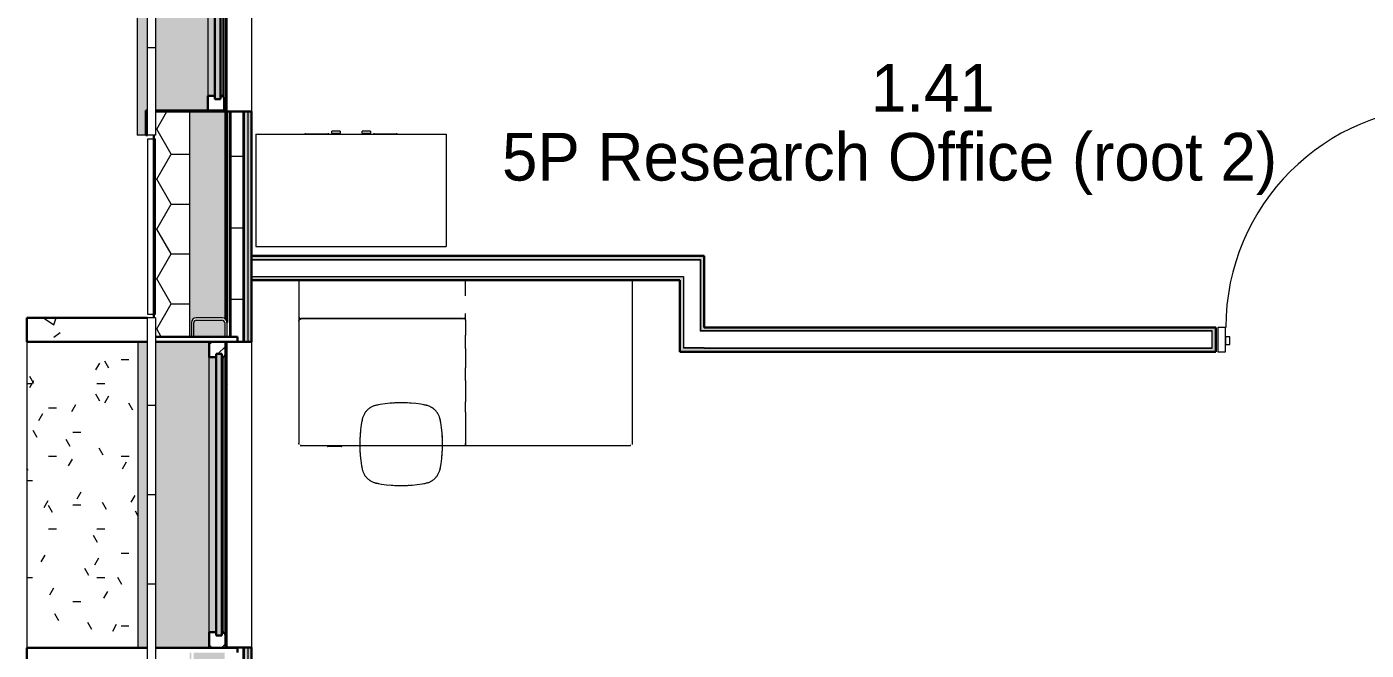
# Model space of a CAD drawing. Header units: millimetres. Extents: x 155920 to 295199, y -4084 to 97293.
# Drawn here: x 155920 to 161544, y 27155 to 29770 of the extents above; entities that cross this region are included whole.
import ezdxf

# ---------------------------------------------------------------- set-up
doc = ezdxf.new("R2010")
doc.units = ezdxf.units.MM
doc.header["$MEASUREMENT"] = 0
for name, color, linetype, lineweight in [('A-AREA-IDEN', 7, 'CONTINUOUS', 9), ('A-DOOR', 4, 'CONTINUOUS', 9), ('A-DOOR-FRAM', 4, 'CONTINUOUS', 18), ('A-GLAZ', 7, 'CONTINUOUS', 9), ('A-GLAZ-CURT', 7, 'CONTINUOUS', 9), ('A-WALL', 7, 'CONTINUOUS', 9), ('A-WALL-PATT', 7, 'CONTINUOUS', 25), ('I-FURN', 8, 'CONTINUOUS', 9), ('I-WALL', 7, 'CONTINUOUS', 9), ('S-COLS', 52, 'CONTINUOUS', 9)]:
    doc.layers.add(name, color=color, linetype=linetype, lineweight=lineweight)
doc.styles.add('Century Gothic', font='GOTHIC.TTF', dxfattribs={"height": 200})

msp = doc.modelspace()

# ---------------------------------------------------------------- hatches: boundary and pattern name
at = {"layer": 'A-GLAZ'}
h = msp.add_hatch(color=256, dxfattribs=at)
h.paths.add_polyline_path([(156382.9, 29315.3), (156419.8, 29315.3), (156419.8, 29419.6), (156426.8, 29419.6), (156426.8, 30615.3), (156382.9, 30615.3), (156382.9, 29415.3)], flags=0)
h.paths.add_polyline_path([(156603.8, 29419.6), (156679.8, 29419.6), (156679.8, 30611), (156684.5, 30611), (156684.5, 30615.3), (156460.8, 30615.3), (156460.8, 29419.6)], flags=0)
h.paths.add_polyline_path([(156460.8, 30715.3), (156684.5, 30715.3), (156684.5, 30719.6), (156679.8, 30719.6), (156679.8, 32020), (156684.5, 32020), (156684.5, 32024.3), (156460.8, 32024.3), (156460.8, 30802.1)], flags=0)
h.paths.add_polyline_path([(156426.8, 30715.3), (156426.8, 32024.3), (156382.9, 32024.3), (156382.9, 30715.3)], flags=0)
h.paths.add_polyline_path([(156684.5, 32124.3), (156684.5, 32128.6), (156679.8, 32128.6), (156679.8, 33320), (156684.5, 33320), (156684.5, 33324.3), (156460.8, 33324.3), (156460.8, 32124.3), (156679.8, 32124.3)], flags=0)
h.paths.add_polyline_path([(156382.9, 32124.3), (156426.8, 32124.3), (156426.8, 33324.3), (156419.8, 33324.3), (156419.8, 33424.3), (156382.9, 33424.3), (156382.9, 32307.3)], flags=0)
h = msp.add_hatch(color=256, dxfattribs=at)
h.paths.add_polyline_path([(156743.7, 29474.5), (156743.2, 29477.4), (156743.2, 29475.7)], flags=0)
h.paths.add_polyline_path([(156742, 30551.7), (156743.7, 30554.6), (156742.6, 30553.3), (156742, 30551.8)], flags=0)
h.paths.add_polyline_path([(156743.7, 30774.5), (156743.2, 30777.4), (156743.2, 30775.7)], flags=0)
h.paths.add_polyline_path([(156742, 31960.7), (156743.7, 31963.6), (156742.6, 31962.3), (156742, 31960.8)], flags=0)
h.paths.add_polyline_path([(156743.7, 32183.5), (156743.2, 32186.4), (156743.2, 32184.7)], flags=0)
h.paths.add_polyline_path([(156742, 33260.7), (156743.7, 33263.6), (156742.6, 33262.3), (156742, 33260.8)], flags=0)
for points in [[(156709.8, 29480.5), (156709.8, 30550.1), (156679.8, 30550.1), (156679.8, 29480.5)], [(156733.7, 29466.5), (156733.7, 30564.1), (156709.8, 30564.1), (156709.8, 29466.5)], [(156738.8, 29480.3), (156737.7, 30550.1), (156734.8, 30548.9), (156734.8, 29481.8), (156737.7, 29480.5)], [(156743.7, 29476.1), (156743.2, 30553.3), (156740.1, 30550.6), (156738.8, 30549.9), (156738.8, 29480.3), (156742.5, 29478.5), (156743.2, 29477.4)], [(156748.7, 29474.5), (156748.7, 30556.1), (156743.7, 30556.1), (156743.7, 29474.5)], [(156714.9, 27230.5), (156714.9, 28384.1), (156685, 28384.1), (156685, 27230.5)], [(156714.9, 27216.5), (156738.9, 27216.5), (156738.9, 28398.1), (156714.9, 28398.1), (156714.9, 27276.8)], [(156743.9, 27230.3), (156742.9, 28384.1), (156740, 28382.9), (156740, 27231.8), (156742.9, 27230.5)], [(156748.8, 27226.1), (156748.4, 28387.3), (156745.3, 28384.6), (156743.9, 28383.9), (156743.9, 27230.3), (156747.6, 27228.5), (156748.4, 27227.4)], [(156748.8, 27224.5), (156753.8, 27224.5), (156753.8, 28390.1), (156748.8, 28390.1), (156748.8, 27226.1)]]:
    msp.add_hatch(color=256, dxfattribs=at).paths.add_polyline_path(points, flags=0)
h = msp.add_hatch(color=256, dxfattribs=at)
h.paths.add_polyline_path([(156388, 27165.3), (156426.8, 27165.3), (156426.8, 28449.3), (156388, 28449.3), (156388, 27276.8)], flags=0)
h.paths.add_polyline_path([(156460.8, 27165.3), (156689.6, 27165.3), (156689.6, 27169.6), (156685, 27169.6), (156685, 28445), (156689.6, 28445), (156689.6, 28449.3), (156460.8, 28449.3), (156460.8, 27276.8)], flags=0)
h = msp.add_hatch(color=256, dxfattribs=at)
h.paths.add_polyline_path([(156689.6, 27165.3), (156691.7, 27165.3), (156691.7, 27169.6), (156689.6, 27169.6)], flags=0)
h.paths.add_polyline_path([(156689.6, 28445), (156691.7, 28445), (156691.7, 28449.3), (156689.6, 28449.3)], flags=0)
h = msp.add_hatch(color=256, dxfattribs=at)
h.paths.add_polyline_path([(156748.8, 27224.5), (156748.4, 27227.4), (156748.4, 27225.7)], flags=0)
h.paths.add_polyline_path([(156747.1, 28385.7), (156748.8, 28388.6), (156747.7, 28387.3), (156747.3, 28386.1)], flags=0)
at = {"layer": 'A-WALL-PATT', "lineweight": 9}
h = msp.add_hatch(color=256, dxfattribs=at)
h.paths.add_polyline_path([(156753.8, 23021.3), (156753.8, 23690.3), (156603.8, 23690.3), (156603.8, 23021.3), (156742, 23021.3)], flags=0)
h.paths.add_polyline_path([(156742, 26299.3), (156753.8, 26299.3), (156753.8, 27070.7), (156740.8, 27065.3), (156630.8, 27065.3), (156616.7, 27071.2), (156610.8, 27085.3), (156610.8, 27145.3), (156603.8, 27145.3), (156603.8, 26299.3)], flags=0)
h.paths.add_polyline_path([(156630.8, 27075.3), (156742, 27075.8), (156747.9, 27078.3), (156750.8, 27085.3), (156750.4, 27145.3), (156620.8, 27145.3), (156620.8, 27085.3), (156623.8, 27078.3)], flags=0)
h.paths.add_polyline_path([(156742, 28469.3), (156750.8, 28469.3), (156750.8, 28529.3), (156747.9, 28536.4), (156739.9, 28539.3), (156630.8, 28539.3), (156623.8, 28536.4), (156620.8, 28529.3), (156620.8, 28469.3), (156740.8, 28469.3)], flags=0)
h.paths.add_polyline_path([(156610.8, 28469.3), (156610.8, 28469.3), (156610.8, 28529.3), (156616.7, 28543.4), (156630.8, 28549.3), (156742, 28548.8), (156753.8, 28543.9), (156753.8, 29415.3), (156603.8, 29415.3), (156603.8, 28469.3)], flags=0)
h.paths.add_polyline_path([(156742, 33324.3), (156753.8, 33324.3), (156753.8, 34347.3), (156603.8, 34347.3), (156603.8, 33324.3)], flags=0)
at = {"layer": 'A-WALL-PATT', "lineweight": 5}
h = msp.add_hatch(color=256, dxfattribs=at)
h.paths.add_polyline_path([(156847.8, 23021.3), (156847.8, 23794.6), (156832.8, 23794.6), (156832.8, 23021.3)], flags=0)
h.paths.add_polyline_path([(156832.8, 26199.3), (156847.8, 26199.3), (156847.8, 27166.3), (156832.8, 27166.3), (156832.8, 26395.5)], flags=0)
h.paths.add_polyline_path([(156847.8, 28448.3), (156847.8, 29415.3), (156832.8, 29415.3), (156832.8, 28448.3)], flags=0)
h.paths.add_polyline_path([(156847.8, 33324.3), (156847.8, 34275.3), (156832.8, 34275.3), (156832.8, 33324.3)], flags=0)
at = {"layer": 'A-WALL-PATT', "lineweight": 9}
h = msp.add_hatch(color=256, dxfattribs=at)
h.paths.add_polyline_path([(156847.8, 23021.3), (156860.8, 23021.3), (156860.8, 23022.8), (156862.8, 23022.8), (156862.8, 23794.6), (156847.8, 23794.6), (156847.8, 23022.8)], flags=0)
h.paths.add_polyline_path([(156862.8, 26199.3), (156862.8, 27166.3), (156847.8, 27166.3), (156847.8, 26199.3)], flags=0)
h.paths.add_polyline_path([(156862.8, 28448.3), (156862.8, 29415.3), (156847.8, 29415.3), (156847.8, 28448.3)], flags=0)
h.paths.add_polyline_path([(156847.8, 33324.3), (156862.8, 33324.3), (156862.8, 34260.3), (156847.8, 34260.3), (156847.8, 33886.7)], flags=0)
for points in [[(158749.1, 28794.3), (158764.1, 28794.3), (158764.1, 28809.3), (156862.8, 28809.3), (156862.8, 28794.3), (158536.1, 28794.3)], [(158764.1, 28494.3), (158764.1, 28794.3), (158749.1, 28793.3), (158749.1, 28494.3)]]:
    msp.add_hatch(color=256, dxfattribs=at).paths.add_polyline_path(points, flags=0)
at = {"layer": 'A-WALL-PATT', "lineweight": 5}
for points in [[(158662.1, 28707.3), (158677.1, 28707.3), (158677.1, 28722.3), (156862.8, 28722.3), (156862.8, 28707.3), (158536.1, 28707.3)], [(158677.1, 28407.3), (158677.1, 28707.3), (158662.1, 28707.3), (158662.1, 28407.3)]]:
    msp.add_hatch(color=256, dxfattribs=at).paths.add_polyline_path(points, flags=0)
h = msp.add_hatch(color=256, dxfattribs=at)
h.paths.add_polyline_path([(160912.9, 28458.3), (160912.9, 28509.3), (158764.1, 28509.3), (158764.1, 28494.3), (160897.9, 28494.3), (160897.9, 28458.3)], flags=0)
h.paths.add_polyline_path([(161937.9, 28458.3), (161937.9, 28494.3), (162057.4, 28494.3), (162057.4, 28509.3), (161922.9, 28509.3), (161922.9, 28458.3)], flags=0)
at = {"layer": 'A-WALL-PATT', "lineweight": 9}
h = msp.add_hatch(color=256, dxfattribs=at)
h.paths.add_polyline_path([(162149.4, 28407.3), (162164.4, 28407.3), (162164.4, 28422.3), (161937.9, 28422.3), (161937.9, 28458.3), (161922.9, 28458.3), (161922.9, 28407.3), (162148.4, 28407.3)], flags=0)
h.paths.add_polyline_path([(159134.1, 28407.3), (160912.9, 28407.3), (160912.9, 28458.3), (160897.9, 28458.3), (160897.9, 28422.3), (158677.1, 28422.3), (158677.1, 28407.3), (158764.1, 28407.3)], flags=0)

# ---------------------------------------------------------------- linework, layer by layer
at = {"layer": 'A-DOOR'}
msp.add_arc((161880.9, 28509.3), 926, 90, 180, dxfattribs=at)
at = {"layer": 'A-DOOR-FRAM', "lineweight": 20}
for p, q in [((160952.9, 28509.3), (160920.9, 28509.3)), ((160920.9, 28509.3), (160920.9, 28407.3)), ((160952.9, 28407.3), (160952.9, 28509.3)), ((160971.9, 28469.3), (160952.9, 28469.3)), ((160952.9, 28469.3), (160952.9, 28437.3)), ((160971.9, 28437.3), (160971.9, 28469.3)), ((160920.9, 28407.3), (160952.9, 28407.3)), ((160952.9, 28437.3), (160971.9, 28437.3))]:
    msp.add_line(p, q, dxfattribs=at)
at = {"layer": 'A-GLAZ'}
for p, q in [((156382.9, 30615.3), (156382.9, 29315.3)), ((156679.8, 30550.1), (156679.8, 29480.5)), ((156734.8, 30548.9), (156734.8, 29481.8)), ((156743.7, 30554.6), (156743.7, 29476.1)), ((156748.7, 29474.5), (156748.7, 30556.1)), ((156743.7, 29476.1), (156743.7, 29474.5)), ((156419.8, 29315.3), (156382.9, 29315.3)), ((156753.8, 28549.3), (156760.8, 28549.3)), ((155919.8, 28449.3), (155919.8, 27165.3)), ((156388, 27165.3), (156388, 28449.3)), ((156689.6, 28445), (156689.6, 28449.3)), ((156691.7, 28445), (156691.7, 28449.3)), ((156685, 27230.5), (156685, 28384.1)), ((156740, 27231.8), (156740, 28382.9)), ((156748.8, 28388.6), (156748.8, 28390.1)), ((156748.8, 27226.1), (156748.8, 28388.6)), ((156753.8, 28390.1), (156753.8, 27224.5)), ((156748.8, 27224.5), (156748.8, 27226.1)), ((156689.6, 27165.3), (156689.6, 27169.6)), ((156691.7, 27165.3), (156691.7, 27169.6))]:
    msp.add_line(p, q, dxfattribs=at)
at = {"layer": 'A-GLAZ', "lineweight": 30}
for p, q in [((156709.8, 30564.1), (156709.8, 29466.5)), ((156733.7, 29466.5), (156733.7, 30564.1)), ((156709.8, 29480.5), (156679.8, 29480.5)), ((156679.8, 29480.5), (156679.8, 29419.6)), ((156709.8, 29466.5), (156709.8, 29480.5)), ((156734.8, 29481.8), (156733.7, 29481.8)), ((156733.7, 29481.8), (156733.7, 29466.5)), ((156743.7, 29474.5), (156743.7, 29476.1)), ((156748.7, 29474.5), (156743.7, 29474.5)), ((156748.7, 29415.3), (156748.7, 29474.5)), ((156419.8, 29419.6), (156419.8, 29315.3)), ((156426.8, 29419.6), (156419.8, 29419.6)), ((156753.8, 29419.6), (156460.8, 29419.6)), ((156679.8, 29419.6), (156688.8, 29419.6)), ((156688.8, 29419.6), (156688.8, 29415.3)), ((156709.8, 29466.5), (156733.7, 29466.5)), ((156733.7, 29466.5), (156709.8, 29466.5)), ((156753.8, 29415.3), (156753.8, 29419.6)), ((156419.8, 29315.3), (156426.8, 29315.3)), ((156426.8, 28549.3), (155919.8, 28549.3)), ((155919.8, 28549.3), (155919.8, 28449.3)), ((156804.8, 28469.3), (156460.8, 28469.3)), ((156805, 28449.3), (156804.8, 28469.3)), ((155919.8, 28449.3), (156426.8, 28449.3)), ((156460.8, 28449.3), (156805, 28449.3)), ((156694, 28445), (156685, 28445)), ((156685, 28445), (156685, 28384.1)), ((156753.8, 28449.3), (156694, 28449.3)), ((156694, 28449.3), (156694, 28445)), ((156753.8, 28390.1), (156753.8, 28449.3)), ((156685, 28384.1), (156714.9, 28384.1)), ((156714.9, 28398.1), (156714.9, 27216.5)), ((156738.9, 28398.1), (156714.9, 28398.1)), ((156714.9, 28384.1), (156714.9, 28398.1)), ((156714.9, 28398.1), (156738.9, 28398.1)), ((156738.9, 27216.5), (156738.9, 28398.1)), ((156738.9, 28398.1), (156738.9, 28382.9)), ((156738.9, 28382.9), (156740, 28382.9)), ((156748.8, 28388.6), (156748.8, 28390.1)), ((156748.8, 28390.1), (156753.8, 28390.1)), ((156714.9, 27230.5), (156685, 27230.5)), ((156685, 27230.5), (156685, 27169.6)), ((156714.9, 27216.5), (156714.9, 27230.5)), ((156740, 27231.8), (156738.9, 27231.8)), ((156738.9, 27231.8), (156738.9, 27216.5)), ((156748.8, 27224.5), (156748.8, 27226.1)), ((156753.8, 27224.5), (156748.8, 27224.5)), ((156753.8, 27165.3), (156753.8, 27224.5)), ((156685, 27169.6), (156694, 27169.6)), ((156694, 27169.6), (156694, 27165.3)), ((156714.9, 27216.5), (156738.9, 27216.5)), ((156738.9, 27216.5), (156714.9, 27216.5)), ((156426.8, 27165.3), (155919.8, 27165.3)), ((155919.8, 27165.3), (155919.8, 27065.3)), ((156805, 27165.3), (156460.8, 27165.3)), ((156694, 27165.3), (156753.8, 27165.3)), ((156804.8, 27145.3), (156805, 27165.3))]:
    msp.add_line(p, q, dxfattribs=at)
at = {"layer": 'A-GLAZ', "linetype": 'Continuous'}
for p, q in [((155990.3, 28549.3), (156033.6, 28520.2)), ((156033.9, 28520.1), (156043.7, 28549.3)), ((156033, 28467.7), (156059.6, 28488.1)), ((156722.6, 28398.1), (156753.8, 28429.3)), ((156225.2, 28359.9), (156208.4, 28330.9)), ((156263.9, 28338.5), (156247.2, 28367.6)), ((156315.5, 28375.3), (156349, 28375.3)), ((156708.6, 28384.1), (156714.9, 28390.4)), ((155949.6, 28274.2), (155932.9, 28303.2)), ((155919.8, 28273.7), (155943.3, 28273.7)), ((155948, 28285.5), (155931.3, 28256.5)), ((156214.1, 28273.7), (156247.6, 28273.7)), ((156760.8, 28273.2), (156753.8, 28261)), ((156123.7, 28183.9), (156107, 28154.9)), ((156226.8, 28199.8), (156210.1, 28228.8)), ((156262.3, 28221.1), (156245.6, 28192.1)), ((156365.3, 28162.6), (156348.6, 28191.7)), ((155985.2, 28146.7), (155968.4, 28117.7)), ((156011.2, 28172.1), (156044.7, 28172.1)), ((155963.3, 28047.4), (155946.5, 28076.4)), ((156112.7, 28070.5), (156146.1, 28070.5)), ((156753.8, 28070.5), (156754.8, 28070.5)), ((156101.8, 28010.2), (156085.1, 28039.2)), ((156011.2, 27968.9), (156044.7, 27968.9)), ((156110.1, 27957.1), (156093.4, 27928.1)), ((156240.4, 27973), (156223.6, 28002.1)), ((156315.6, 27968.9), (156349.1, 27968.9)), ((155926.1, 27908.6), (155919.8, 27919.5)), ((156336.6, 27943.5), (156319.8, 27914.5)), ((155919.8, 27867.3), (155943.3, 27867.3)), ((156147.3, 27818.4), (156130.5, 27789.3)), ((156373.7, 27804.8), (156357, 27775.7)), ((156008.7, 27781.2), (155992, 27752.1)), ((156027.5, 27732.6), (156010.8, 27761.7)), ((156112.7, 27765.7), (156146.1, 27765.7)), ((156254, 27746.2), (156237.2, 27775.2)), ((156388, 27716.9), (156375.8, 27738.1)), ((156011.2, 27664.1), (156044.7, 27664.1)), ((156216.9, 27607.4), (156200.1, 27636.5)), ((156214.1, 27664.1), (156247.6, 27664.1)), ((156753.8, 27664.1), (156754.8, 27664.1)), ((156315.5, 27562.5), (156349, 27562.5)), ((155995.1, 27554.4), (155978.4, 27525.4)), ((156221.5, 27540.8), (156204.8, 27511.7)), ((155919.8, 27460.9), (155943.3, 27460.9)), ((156179.7, 27468.6), (156163, 27497.7)), ((156214.1, 27460.9), (156247.6, 27460.9)), ((156318.3, 27431.5), (156301.5, 27460.5)), ((156760.8, 27460.4), (156753.8, 27448.2)), ((156032.3, 27415.6), (156015.5, 27386.6)), ((156258.7, 27402), (156241.9, 27373)), ((156112.7, 27359.3), (156146.2, 27359.3)), ((156753.8, 27359.3), (156754.8, 27359.3)), ((156054.7, 27279), (156038, 27308.1)), ((156193.3, 27241.9), (156176.5, 27270.9)), ((156295.8, 27263.2), (156279.1, 27234.2)), ((156315.5, 27257.7), (156349, 27257.7)), ((156737.2, 27165.3), (156753.8, 27181.9))]:
    msp.add_line(p, q, dxfattribs=at)
at = {"layer": 'A-GLAZ', "lineweight": 30}
for centre, radius, start, end in [((156739.2, 29487.7), 7.4, 233.4261, 266.5739), ((156738.5, 29475), 5.36, 11.9524, 86.5739), ((156744.4, 28377), 7.4, 93.4261, 126.5739), ((156743.6, 28389.7), 5.36, 273.4261, 348.0476), ((156744.4, 27237.7), 7.4, 233.4261, 266.5739), ((156743.6, 27225), 5.36, 11.9524, 86.5739)]:
    msp.add_arc(centre, radius, start, end, dxfattribs=at)
at = {"layer": 'A-GLAZ'}
for points in [[(156736, 29481), (156735.6, 29481.2), (156735.2, 29481.5), (156734.8, 29481.8)], [(156740, 28382.9), (156740.3, 28383.2), (156740.7, 28383.4), (156741.2, 28383.6)], [(156741.2, 27231), (156740.7, 27231.2), (156740.3, 27231.5), (156740, 27231.8)]]:
    msp.add_open_spline(points, degree=3, dxfattribs=at)
for points, knots in [([(156741.4, 29479.4), (156741.2, 29479.6), (156740.8, 29479.8), (156739.9, 29480.2), (156739.2, 29480.3), (156738.8, 29480.3)], [0.6, 0.6, 0.6, 0.6, 0.7, 0.8, 1, 1, 1, 1]), ([(156743.7, 29476.1), (156743.6, 29476.5), (156743.4, 29477.2), (156742.9, 29478), (156742.6, 29478.4), (156742.5, 29478.5)], [0, 0, 0, 0, 0.2, 0.3, 0.4, 0.4, 0.4, 0.4]), ([(156743.9, 28384.3), (156744.4, 28384.4), (156745.1, 28384.5), (156745.8, 28384.8), (156746.2, 28385), (156746.4, 28385.1), (156746.5, 28385.2)], [0, 0, 0, 0, 0.2, 0.3, 0.35, 0.4, 0.4, 0.4, 0.4]), ([(156747.6, 28386.1), (156747.6, 28386.2), (156747.8, 28386.3), (156748, 28386.7), (156748.3, 28387.1), (156748.6, 28387.7), (156748.8, 28388.2), (156748.8, 28388.6)], [0.6, 0.6, 0.6, 0.6, 0.625, 0.7, 0.775, 0.85, 1, 1, 1, 1]), ([(156746.5, 27229.4), (156746.3, 27229.6), (156745.9, 27229.8), (156745.1, 27230.2), (156744.4, 27230.3), (156743.9, 27230.3)], [-0.4, -0.4, -0.4, -0.4, -0.3, -0.2, 0, 0, 0, 0]), ([(156748.8, 27226.1), (156748.7, 27226.5), (156748.5, 27227.2), (156748, 27228), (156747.8, 27228.4), (156747.6, 27228.5)], [-1, -1, -1, -1, -0.8, -0.7, -0.6, -0.6, -0.6, -0.6])]:
    msp.add_open_spline(points, degree=3, knots=knots, dxfattribs=at)
at = {"layer": 'A-GLAZ-CURT'}
for p, q in [((156426.8, 29682.3), (156426.8, 30057.3)), ((156460.8, 30057.3), (156460.8, 29682.3)), ((156426.8, 29315.3), (156426.8, 29682.3)), ((156460.8, 29682.3), (156426.8, 29682.3)), ((156460.8, 29682.3), (156426.8, 29682.3)), ((156460.8, 29682.3), (156460.8, 29315.3)), ((156460.8, 29315.3), (156426.8, 29315.3)), ((156460.8, 29315.3), (156426.8, 29315.3)), ((156426.8, 28182.3), (156426.8, 28549.3)), ((156460.8, 28549.3), (156426.8, 28549.3)), ((156460.8, 28549.3), (156426.8, 28549.3)), ((156460.8, 28549.3), (156460.8, 28182.3)), ((156426.8, 27807.3), (156426.8, 28182.3)), ((156460.8, 28182.3), (156426.8, 28182.3)), ((156460.8, 28182.3), (156426.8, 28182.3)), ((156460.8, 28182.3), (156460.8, 27807.3)), ((156426.8, 27432.3), (156426.8, 27807.3)), ((156460.8, 27807.3), (156426.8, 27807.3)), ((156460.8, 27807.3), (156426.8, 27807.3)), ((156460.8, 27807.3), (156460.8, 27432.3)), ((156426.8, 27065.3), (156426.8, 27432.3)), ((156460.8, 27432.3), (156426.8, 27432.3)), ((156460.8, 27432.3), (156426.8, 27432.3)), ((156460.8, 27432.3), (156460.8, 27065.3))]:
    msp.add_line(p, q, dxfattribs=at)
at = {"layer": 'A-GLAZ-CURT', "lineweight": 20}
for p, q in [((156426.8, 29299.3), (156426.8, 28565.3)), ((156460.8, 29299.3), (156426.8, 29299.3)), ((156460.8, 28565.3), (156460.8, 29299.3)), ((156426.8, 28565.3), (156460.8, 28565.3))]:
    msp.add_line(p, q, dxfattribs=at)
at = {"layer": 'A-WALL'}
for p, q in [((156753.8, 30615.3), (156753.8, 29419.6)), ((156603.8, 28469.3), (156603.8, 29415.3)), ((156770.8, 29415.3), (156770.8, 28469.3)), ((156776.8, 29415.3), (156776.8, 28469.3)), ((156826.8, 29415.3), (156826.8, 28448.3)), ((156832.8, 29415.3), (156832.8, 28448.3)), ((156847.8, 29415.3), (156847.8, 28448.3)), ((156862.8, 28794.3), (158749.1, 28794.3)), ((156862.8, 28793.3), (158748.1, 28793.3)), ((158748.1, 28793.3), (158748.1, 28723.3)), ((158749.1, 28794.3), (158749.1, 28793.3)), ((158749.1, 28793.3), (158749.1, 28707.3)), ((156862.8, 28723.3), (158678.1, 28723.3)), ((156862.8, 28722.3), (158677.1, 28722.3)), ((158677.1, 28722.3), (158677.1, 28707.3)), ((158677.1, 28707.3), (158677.1, 28422.3)), ((158678.1, 28723.3), (158678.1, 28722.3)), ((158678.1, 28722.3), (158678.1, 28707.3)), ((158678.1, 28707.3), (158678.1, 28423.3)), ((158748.1, 28723.3), (158748.1, 28707.3)), ((158748.1, 28707.3), (158748.1, 28493.3)), ((158749.1, 28707.3), (158749.1, 28494.3)), ((158749.1, 28493.3), (158748.1, 28493.3)), ((158764.1, 28494.3), (158749.1, 28494.3)), ((158764.1, 28493.3), (158749.1, 28493.3)), ((160897.9, 28494.3), (158764.1, 28494.3)), ((160896.9, 28493.3), (158764.1, 28493.3)), ((160896.9, 28458.3), (160896.9, 28493.3)), ((160897.9, 28458.3), (160897.9, 28494.3)), ((158678.1, 28422.3), (158677.1, 28422.3)), ((158748.1, 28423.3), (158678.1, 28423.3)), ((158764.1, 28422.3), (158678.1, 28422.3)), ((158764.1, 28423.3), (158748.1, 28423.3)), ((158764.1, 28423.3), (160896.9, 28423.3)), ((158764.1, 28422.3), (160897.9, 28422.3)), ((160896.9, 28423.3), (160896.9, 28458.3)), ((160897.9, 28422.3), (160897.9, 28458.3)), ((156826.8, 27166.3), (156826.8, 26199.3)), ((156832.8, 27166.3), (156832.8, 26199.3)), ((156847.8, 27166.3), (156847.8, 26199.3))]:
    msp.add_line(p, q, dxfattribs=at)
at = {"layer": 'A-WALL', "lineweight": 30}
for p, q in [((156753.8, 29415.3), (156460.8, 29415.3)), ((156753.8, 28543.9), (156753.8, 29415.3)), ((156453.8, 29315.3), (156453.8, 28549.3))]:
    msp.add_line(p, q, dxfattribs=at)
at = {"layer": 'A-WALL-PATT', "linetype": 'Continuous', "lineweight": 9}
for p, q in [((156465.3, 29341.1), (156508.1, 29415.3)), ((156460.8, 29341.2), (156465.3, 29341.2)), ((156525.8, 29236.4), (156465.4, 29341.2)), ((156465.3, 29131.6), (156525.8, 29236.4)), ((156525.8, 29236.5), (156603.8, 29236.5)), ((156525.8, 29236.4), (156525.8, 29236.4)), ((156525.8, 29236.4), (156525.8, 29236.4)), ((156776.8, 29227.3), (156826.8, 29227.3)), ((156453.8, 29131.7), (156465.3, 29131.7)), ((156525.8, 29026.9), (156465.4, 29131.6)), ((156465.3, 28922.1), (156525.8, 29026.9)), ((156525.8, 29026.9), (156603.8, 29026.9)), ((156525.8, 29026.9), (156525.8, 29026.9)), ((156525.8, 29026.9), (156525.8, 29026.9)), ((156453.8, 28922.2), (156465.3, 28922.2)), ((156525.8, 28817.4), (156465.4, 28922.1)), ((156776.8, 28927.3), (156826.8, 28927.3)), ((156465.3, 28712.6), (156525.8, 28817.3)), ((156525.8, 28817.4), (156603.8, 28817.4)), ((156525.8, 28817.3), (156525.8, 28817.3)), ((156525.8, 28817.3), (156525.8, 28817.3)), ((156453.8, 28712.6), (156465.3, 28712.6)), ((156525.8, 28607.8), (156465.4, 28712.6)), ((156465.3, 28503.1), (156525.8, 28607.8)), ((156525.8, 28607.9), (156603.8, 28607.9)), ((156525.8, 28607.8), (156525.8, 28607.8)), ((156525.8, 28607.8), (156525.8, 28607.8)), ((156776.8, 28627.3), (156826.8, 28627.3)), ((156460.8, 28503.1), (156465.3, 28503.1)), ((156484.8, 28469.3), (156465.4, 28503.1))]:
    msp.add_line(p, q, dxfattribs=at)
at = {"layer": 'I-FURN'}
for p, q in [((156881.5, 29319.3), (157681.5, 29319.3)), ((156881.5, 29319.3), (156881.5, 28849.3)), ((157087.5, 29320.8), (157087.5, 29319.3)), ((157091.5, 29320.8), (157087.5, 29320.8)), ((157087.5, 29320.8), (157095.5, 29320.8)), ((157087.5, 29320.8), (157087.5, 29319.3)), ((157091.5, 29320.8), (157087.5, 29320.8)), ((157087.5, 29320.8), (157091.5, 29320.8)), ((157087.5, 29320.8), (157087.5, 29319.3)), ((157091.5, 29320.8), (157087.5, 29320.8)), ((157087.5, 29320.8), (157091.5, 29320.8)), ((157095.5, 29320.8), (157179.5, 29320.8)), ((157179.5, 29320.8), (157187.5, 29320.8)), ((157187.5, 29320.8), (157183.5, 29320.8)), ((157183.5, 29320.8), (157187.5, 29320.8)), ((157187.5, 29320.8), (157183.5, 29320.8)), ((157183.5, 29320.8), (157187.5, 29320.8)), ((157187.5, 29320.8), (157183.5, 29320.8)), ((157187.5, 29319.3), (157187.5, 29320.8)), ((157187.5, 29319.3), (157187.5, 29320.8)), ((157187.5, 29319.3), (157187.5, 29320.8)), ((157235.5, 29332.3), (157200.5, 29332.3)), ((157200.5, 29331.8), (157200.5, 29332.3)), ((157235.5, 29332.3), (157200.5, 29332.3)), ((157200.5, 29324.3), (157200.5, 29331.8)), ((157200.5, 29324.3), (157200.5, 29319.3)), ((157200.5, 29324.3), (157235.5, 29324.3)), ((157200.5, 29324.3), (157200.5, 29319.3)), ((157200.5, 29320.8), (157200.5, 29319.3)), ((157200.9, 29320.8), (157200.5, 29320.8)), ((157200.5, 29320.8), (157200.9, 29320.8)), ((157235.5, 29332.3), (157235.5, 29331.8)), ((157235.5, 29331.8), (157235.5, 29324.3)), ((157235.5, 29319.3), (157235.5, 29324.3)), ((157235.5, 29319.3), (157235.5, 29324.3)), ((157362.5, 29332.3), (157327.5, 29332.3)), ((157327.5, 29331.8), (157327.5, 29332.3)), ((157362.5, 29332.3), (157327.5, 29332.3)), ((157327.5, 29324.3), (157327.5, 29331.8)), ((157327.5, 29324.3), (157327.5, 29319.3)), ((157327.5, 29324.3), (157362.5, 29324.3)), ((157327.5, 29324.3), (157327.5, 29319.3)), ((157362.1, 29320.8), (157362.5, 29320.8)), ((157362.5, 29320.8), (157362.1, 29320.8)), ((157362.5, 29332.3), (157362.5, 29331.8)), ((157362.5, 29331.8), (157362.5, 29324.3)), ((157362.5, 29319.3), (157362.5, 29324.3)), ((157362.5, 29319.3), (157362.5, 29324.3)), ((157362.5, 29319.3), (157362.5, 29320.8)), ((157375.5, 29320.8), (157375.5, 29319.3)), ((157379.5, 29320.8), (157375.5, 29320.8)), ((157375.5, 29320.8), (157383.5, 29320.8)), ((157375.5, 29320.8), (157375.5, 29319.3)), ((157379.5, 29320.8), (157375.5, 29320.8)), ((157375.5, 29320.8), (157379.5, 29320.8)), ((157375.5, 29320.8), (157375.5, 29319.3)), ((157379.5, 29320.8), (157375.5, 29320.8)), ((157375.5, 29320.8), (157379.5, 29320.8)), ((157383.5, 29320.8), (157467.5, 29320.8)), ((157467.5, 29320.8), (157475.5, 29320.8)), ((157475.5, 29320.8), (157471.5, 29320.8)), ((157471.5, 29320.8), (157475.5, 29320.8)), ((157475.5, 29320.8), (157471.5, 29320.8)), ((157471.5, 29320.8), (157475.5, 29320.8)), ((157475.5, 29320.8), (157471.5, 29320.8)), ((157475.5, 29319.3), (157475.5, 29320.8)), ((157475.5, 29319.3), (157475.5, 29320.8)), ((157475.5, 29319.3), (157475.5, 29320.8)), ((157681.5, 29319.3), (157681.5, 28849.3)), ((156881.5, 28849.3), (157681.5, 28849.3)), ((157062.5, 28706.2), (157062.6, 28706.6)), ((157062.5, 28704.1), (157062.5, 28424.1)), ((157062.5, 28704.1), (157062.5, 28655.5)), ((157062.6, 28706.6), (157062.7, 28706.9)), ((157062.7, 28706.9), (157062.7, 28707.3)), ((157762.2, 28707.4), (157762.3, 28707)), ((157762.3, 28707), (157762.3, 28706.7)), ((157762.3, 28706.7), (157762.4, 28706.3)), ((157762.5, 28704.2), (157762.5, 28706.3)), ((157762.5, 28655.5), (157762.5, 28704.1)), ((158462.2, 28707.4), (158462.3, 28707)), ((158462.3, 28707), (158462.3, 28706.7)), ((158462.3, 28706.7), (158462.4, 28706.3)), ((158462.4, 28706.3), (158462.4, 28706)), ((158462.4, 28706), (158462.5, 28705.6)), ((158462.5, 28705.6), (158462.5, 28705.2)), ((158462.5, 28705.2), (158462.5, 28705.1)), ((158462.5, 28704.1), (158462.5, 28424.1)), ((157762.5, 28641.3), (157762.5, 28655.8)), ((157062.5, 28536.8), (157062.6, 28537.2)), ((157062.5, 28536.5), (157062.5, 28536.8)), ((157062.5, 28536.1), (157062.5, 28536.5)), ((157062.5, 28535.7), (157062.5, 28536.1)), ((157062.6, 28537.2), (157062.7, 28537.5)), ((157062.7, 28537.9), (157062.8, 28538.2)), ((157062.7, 28537.5), (157062.7, 28537.9)), ((157062.8, 28538.2), (157062.9, 28538.6)), ((157062.9, 28538.6), (157063, 28538.9)), ((157063, 28538.9), (157063.2, 28539.2)), ((157063.2, 28539.2), (157063.3, 28539.6)), ((157063.3, 28539.6), (157063.5, 28539.9)), ((157063.5, 28539.9), (157063.7, 28540.2)), ((157063.7, 28540.2), (157063.8, 28540.5)), ((157063.8, 28540.5), (157064, 28540.8)), ((157064, 28540.8), (157064.3, 28541.1)), ((157064.3, 28541.1), (157064.5, 28541.4)), ((157064.5, 28541.4), (157064.7, 28541.7)), ((157064.7, 28541.7), (157064.9, 28541.9)), ((157064.9, 28541.9), (157065.2, 28542.2)), ((157065.2, 28542.2), (157065.5, 28542.4)), ((157065.5, 28542.4), (157065.7, 28542.7)), ((157065.7, 28542.7), (157066, 28542.9)), ((157066, 28542.9), (157066.3, 28543.1)), ((157066.3, 28543.1), (157066.6, 28543.3)), ((157066.6, 28543.3), (157066.9, 28543.5)), ((157066.9, 28543.5), (157067.2, 28543.7)), ((157067.2, 28543.7), (157067.5, 28543.8)), ((157067.5, 28543.8), (157067.9, 28544)), ((157067.9, 28544), (157068.2, 28544.1)), ((157068.2, 28544.1), (157068.5, 28544.2)), ((157068.5, 28544.2), (157068.9, 28544.4)), ((157068.9, 28544.4), (157069.2, 28544.5)), ((157069.2, 28544.5), (157069.6, 28544.5)), ((157069.6, 28544.5), (157069.9, 28544.6)), ((157069.9, 28544.6), (157070.3, 28544.7)), ((157070.3, 28544.7), (157070.7, 28544.7)), ((157070.7, 28544.7), (157071, 28544.7)), ((157071, 28544.7), (157071.4, 28544.7)), ((157071.4, 28544.7), (157071.5, 28544.7)), ((157753.5, 28546.5), (157071.5, 28546.5)), ((157762.5, 28544.7), (157071.5, 28544.7)), ((157762.5, 28555.5), (157762.5, 28567.4)), ((157762.5, 28540.2), (157762.5, 28554.5)), ((157762.5, 28540.6), (157762.5, 28535.8)), ((157762.5, 28535.8), (157762.5, 28477.2)), ((157762.5, 28420.5), (157762.5, 28477.2)), ((157062.5, 28424.1), (157062.5, 28024.1)), ((157762.5, 28420.6), (157762.5, 28339.8)), ((158462.5, 28424.1), (158462.5, 28023)), ((157762.5, 28286.7), (157762.5, 28339.9)), ((157762.5, 28286.8), (157762.5, 28197.6)), ((157376.6, 28179.7), (157373.8, 28178.6)), ((157379.5, 28180.7), (157376.6, 28179.7)), ((157382.4, 28181.6), (157379.5, 28180.7)), ((157385.4, 28182.3), (157382.4, 28181.6)), ((157388.3, 28183), (157385.4, 28182.3)), ((157403.2, 28185.7), (157388.3, 28183)), ((157424.4, 28188.8), (157403.2, 28185.7)), ((157445.8, 28191.1), (157424.4, 28188.8)), ((157467.2, 28192.5), (157445.8, 28191.1)), ((157488.7, 28193), (157467.2, 28192.5)), ((157510.2, 28192.7), (157488.7, 28193)), ((157531.6, 28191.6), (157510.2, 28192.7)), ((157553, 28189.6), (157531.6, 28191.6)), ((157574.3, 28186.7), (157553, 28189.6)), ((157595.5, 28183), (157574.3, 28186.7)), ((157597.3, 28182.6), (157595.5, 28183)), ((157600.2, 28181.9), (157597.3, 28182.6)), ((157603.1, 28181.1), (157600.2, 28181.9)), ((157606, 28180.1), (157603.1, 28181.1)), ((157608.9, 28179), (157606, 28180.1)), ((157611.7, 28177.9), (157608.9, 28179)), ((157762.5, 28153.5), (157762.5, 28197.6)), ((157328.2, 28122.8), (157324.5, 28101.5)), ((157328.6, 28124.6), (157328.2, 28122.8)), ((157329.3, 28127.6), (157328.6, 28124.6)), ((157330.2, 28130.5), (157329.3, 28127.6)), ((157331.1, 28133.4), (157330.2, 28130.5)), ((157332.2, 28136.2), (157331.1, 28133.4)), ((157333.4, 28139.1), (157332.2, 28136.2)), ((157334.6, 28141.8), (157333.4, 28139.1)), ((157336, 28144.5), (157334.6, 28141.8)), ((157337.5, 28147.2), (157336, 28144.5)), ((157339.2, 28149.8), (157337.5, 28147.2)), ((157340.9, 28152.3), (157339.2, 28149.8)), ((157342.7, 28154.7), (157340.9, 28152.3)), ((157344.6, 28157.1), (157342.7, 28154.7)), ((157346.6, 28159.4), (157344.6, 28157.1)), ((157348.7, 28161.6), (157346.6, 28159.4)), ((157350.9, 28163.8), (157348.7, 28161.6)), ((157353.1, 28165.8), (157350.9, 28163.8)), ((157355.5, 28167.7), (157353.1, 28165.8)), ((157357.9, 28169.6), (157355.5, 28167.7)), ((157360.4, 28171.4), (157357.9, 28169.6)), ((157362.9, 28173), (157360.4, 28171.4)), ((157365.6, 28174.6), (157362.9, 28173)), ((157368.2, 28176), (157365.6, 28174.6)), ((157371, 28177.3), (157368.2, 28176)), ((157373.8, 28178.6), (157371, 28177.3)), ((157614.5, 28176.6), (157611.7, 28177.9)), ((157617.2, 28175.2), (157614.5, 28176.6)), ((157619.8, 28173.7), (157617.2, 28175.2)), ((157622.4, 28172), (157619.8, 28173.7)), ((157624.9, 28170.3), (157622.4, 28172)), ((157627.4, 28168.5), (157624.9, 28170.3)), ((157629.8, 28166.6), (157627.4, 28168.5)), ((157632, 28164.6), (157629.8, 28166.6)), ((157634.3, 28162.5), (157632, 28164.6)), ((157636.4, 28160.3), (157634.3, 28162.5)), ((157638.4, 28158.1), (157636.4, 28160.3)), ((157640.4, 28155.7), (157638.4, 28158.1)), ((157642.2, 28153.3), (157640.4, 28155.7)), ((157644, 28150.8), (157642.2, 28153.3)), ((157645.6, 28148.2), (157644, 28150.8)), ((157647.2, 28145.6), (157645.6, 28148.2)), ((157648.6, 28142.9), (157647.2, 28145.6)), ((157650, 28140.2), (157648.6, 28142.9)), ((157651.2, 28137.4), (157650, 28140.2)), ((157652.3, 28134.6), (157651.2, 28137.4)), ((157653.3, 28131.7), (157652.3, 28134.6)), ((157654.2, 28128.8), (157653.3, 28131.7)), ((157654.9, 28125.8), (157654.2, 28128.8)), ((157655.6, 28122.8), (157654.9, 28125.8)), ((157657.9, 28110), (157655.6, 28122.8)), ((157762.5, 28153.5), (157762.5, 28021.9)), ((157321.6, 28080.1), (157319.6, 28058.6)), ((157324.5, 28101.5), (157321.6, 28080.1)), ((157661.2, 28088.6), (157657.9, 28110)), ((157663.5, 28067.1), (157661.2, 28088.6)), ((157665, 28045.6), (157663.5, 28067.1)), ((157062.5, 28023), (157062.5, 28023.1)), ((157062.5, 28022.7), (157062.5, 28023)), ((157062.5, 28022.3), (157062.5, 28022.7)), ((157062.5, 28022), (157062.5, 28022.3)), ((157062.6, 28021.6), (157062.5, 28022)), ((157062.7, 28021.3), (157062.6, 28021.6)), ((157062.8, 28020.9), (157062.7, 28021.3)), ((157062.8, 28020.6), (157062.8, 28020.9)), ((157063, 28020.2), (157062.8, 28020.6)), ((157063.1, 28019.9), (157063, 28020.2)), ((157063.2, 28019.5), (157063.1, 28019.9)), ((157063.4, 28019.2), (157063.2, 28019.5)), ((157063.5, 28018.9), (157063.4, 28019.2)), ((157063.7, 28018.6), (157063.5, 28018.9)), ((157067.5, 28014.1), (158454.7, 28014.1)), ((157069.7, 28014.3), (157069.3, 28014.4)), ((157070, 28014.3), (157069.7, 28014.3)), ((157070.4, 28014.2), (157070, 28014.3)), ((157070.8, 28014.2), (157070.4, 28014.2)), ((157071.1, 28014.1), (157070.8, 28014.2)), ((157071.5, 28014.1), (157071.1, 28014.1)), ((157071.5, 28014.1), (157319, 28014.1)), ((157182.5, 28014.1), (157182.5, 28009.1)), ((157187.5, 28014.1), (157187.5, 28011.6)), ((157237.5, 28011.6), (157237.5, 28014.1)), ((157242.5, 28009.1), (157242.5, 28014.1)), ((157318.5, 28037), (157318.2, 28015.3)), ((157318.2, 28015.3), (157318.8, 27993.7)), ((157319.6, 28058.6), (157318.5, 28037)), ((157664.9, 28014.1), (157762.5, 28014.1)), ((157665.6, 28023.9), (157665, 28045.6)), ((157665.4, 28002.3), (157665.6, 28023.9)), ((157762.5, 28014.1), (157762.5, 28021.9)), ((157762.5, 28021.9), (157762.5, 28014.1)), ((157762.5, 28014.1), (158453.5, 28014.1)), ((158453.9, 28014.1), (158453.6, 28014.1)), ((158454.3, 28014.2), (158453.9, 28014.1)), ((158454.6, 28014.2), (158454.3, 28014.2)), ((158455, 28014.3), (158454.6, 28014.2)), ((158455.4, 28014.3), (158455, 28014.3)), ((158455.7, 28014.4), (158455.4, 28014.3)), ((158461.5, 28019), (158461.3, 28018.7)), ((158461.6, 28019.3), (158461.5, 28019)), ((158461.8, 28019.6), (158461.6, 28019.3)), ((158461.9, 28020), (158461.8, 28019.6)), ((158462, 28020.3), (158461.9, 28020)), ((158462.1, 28020.6), (158462, 28020.3)), ((158462.2, 28021), (158462.1, 28020.6)), ((158462.3, 28021.3), (158462.2, 28021)), ((158462.4, 28021.7), (158462.3, 28021.3)), ((158462.5, 28022.8), (158462.4, 28022.4)), ((158462.4, 28022.4), (158462.4, 28022.1)), ((158462.4, 28022.1), (158462.4, 28021.7)), ((158462.5, 28023.1), (158462.5, 28022.8)), ((157182.5, 28009.1), (157183.5, 28009.1)), ((157242.5, 28009.1), (157182.5, 28009.1)), ((157241.4, 28009.1), (157242.5, 28009.1)), ((157318.8, 27993.7), (157320.2, 27972.1)), ((157320.2, 27972.1), (157322.5, 27950.6)), ((157659.5, 27937.7), (157662.3, 27959.2)), ((157662.3, 27959.2), (157664.3, 27980.7)), ((157664.3, 27980.7), (157665.4, 28002.3)), ((157322.5, 27950.6), (157325.7, 27929.2)), ((157325.7, 27929.2), (157328, 27916.4)), ((157328, 27916.4), (157328.6, 27913.4)), ((157328.6, 27913.4), (157329.4, 27910.5)), ((157329.4, 27910.5), (157330.3, 27907.6)), ((157330.3, 27907.6), (157331.3, 27904.7)), ((157331.3, 27904.7), (157332.4, 27901.8)), ((157332.4, 27901.8), (157333.6, 27899)), ((157333.6, 27899), (157334.9, 27896.3)), ((157649.4, 27897.3), (157650.7, 27900.1)), ((157650.7, 27900.1), (157651.9, 27902.9)), ((157651.9, 27902.9), (157653, 27905.7)), ((157653, 27905.7), (157653.9, 27908.6)), ((157653.9, 27908.6), (157654.7, 27911.6)), ((157654.7, 27911.6), (157655.4, 27914.5)), ((157655.4, 27914.5), (157655.8, 27916.4)), ((157655.8, 27916.4), (157659.5, 27937.7)), ((157334.9, 27896.3), (157336.3, 27893.6)), ((157336.3, 27893.6), (157337.9, 27891)), ((157337.9, 27891), (157339.5, 27888.4)), ((157339.5, 27888.4), (157341.3, 27885.9)), ((157341.3, 27885.9), (157343.1, 27883.5)), ((157343.1, 27883.5), (157345.1, 27881.1)), ((157345.1, 27881.1), (157347.1, 27878.9)), ((157347.1, 27878.9), (157349.2, 27876.7)), ((157349.2, 27876.7), (157351.4, 27874.6)), ((157351.4, 27874.6), (157353.7, 27872.6)), ((157353.7, 27872.6), (157356.1, 27870.7)), ((157356.1, 27870.7), (157358.5, 27868.8)), ((157358.5, 27868.8), (157361.1, 27867.1)), ((157361.1, 27867.1), (157363.6, 27865.5)), ((157363.6, 27865.5), (157366.3, 27864)), ((157366.3, 27864), (157369, 27862.6)), ((157369, 27862.6), (157371.7, 27861.3)), ((157371.7, 27861.3), (157374.6, 27860.1)), ((157374.6, 27860.1), (157377.4, 27859)), ((157377.4, 27859), (157380.3, 27858.1)), ((157380.3, 27858.1), (157383.2, 27857.2)), ((157383.2, 27857.2), (157386.2, 27856.5)), ((157386.2, 27856.5), (157388.1, 27856.1)), ((157388.1, 27856.1), (157409.2, 27852.4)), ((157409.2, 27852.4), (157430.5, 27849.5)), ((157430.5, 27849.5), (157451.9, 27847.5)), ((157451.9, 27847.5), (157473.4, 27846.3)), ((157473.4, 27846.3), (157494.9, 27846)), ((157494.9, 27846), (157516.4, 27846.5)), ((157516.4, 27846.5), (157537.8, 27847.9)), ((157537.8, 27847.9), (157559.2, 27850.2)), ((157559.2, 27850.2), (157580.4, 27853.3)), ((157580.4, 27853.3), (157595.7, 27856.1)), ((157595.7, 27856.1), (157598.7, 27856.8)), ((157598.7, 27856.8), (157601.7, 27857.5)), ((157601.7, 27857.5), (157604.6, 27858.4)), ((157604.6, 27858.4), (157607.5, 27859.4)), ((157607.5, 27859.4), (157610.3, 27860.5)), ((157610.3, 27860.5), (157613.1, 27861.7)), ((157613.1, 27861.7), (157615.8, 27863.1)), ((157615.8, 27863.1), (157618.5, 27864.5)), ((157618.5, 27864.5), (157621.1, 27866.1)), ((157621.1, 27866.1), (157623.7, 27867.7)), ((157623.7, 27867.7), (157626.2, 27869.5)), ((157626.2, 27869.5), (157628.6, 27871.4)), ((157628.6, 27871.4), (157631, 27873.3)), ((157631, 27873.3), (157633.2, 27875.3)), ((157633.2, 27875.3), (157635.4, 27877.5)), ((157635.4, 27877.5), (157637.5, 27879.7)), ((157637.5, 27879.7), (157639.5, 27882)), ((157639.5, 27882), (157641.4, 27884.4)), ((157641.4, 27884.4), (157643.2, 27886.8)), ((157643.2, 27886.8), (157644.9, 27889.3)), ((157644.9, 27889.3), (157646.5, 27891.9)), ((157646.5, 27891.9), (157648, 27894.6)), ((157648, 27894.6), (157649.4, 27897.3))]:
    msp.add_line(p, q, dxfattribs=at)
for centre, radius, start, end in [((157403, 28108.2), 76.2, 101.1169, 105.1045), ((157491.9, 27655.8), 537.2, 100.1096, 101.1169), ((157491.9, 27655.8), 537.2, 94.1197, 94.855), ((157491.9, 27655.8), 537.2, 92.05, 93.7056), ((157491.9, 27655.8), 537.2, 84.6156, 87.982), ((157491.9, 27655.8), 537.2, 78.8831, 79.7905), ((157580.8, 28108.2), 76.2, 74.8955, 78.8831), ((157858.9, 28019), 540.7, 168.9262, 169.8278), ((157403, 28108.2), 76.2, 164.9387, 168.9262), ((157403, 28108.2), 76.2, 143.9479, 148.455), ((157403, 28108.2), 76.2, 121.7027, 123.72), ((157580.8, 28108.2), 76.2, 53.9048, 58.4119), ((157580.8, 28108.2), 76.2, 31.6595, 33.6769), ((157580.8, 28108.2), 76.2, 11.0738, 15.0613), ((157124.9, 28019), 540.7, 10.0578, 11.0738), ((157858.9, 28019), 540.7, 174.5429, 177.9457), ((157124.9, 28019), 540.7, 4.1493, 4.8738), ((157124.9, 28019), 540.7, 2.1253, 3.7377), ((157858.9, 28019), 540.7, 181.9861, 183.5985), ((157858.9, 28019), 540.7, 184.01, 184.7346), ((157124.9, 28019), 540.7, 354.6821, 358.0849), ((157858.9, 28019), 540.7, 189.9186, 190.9346), ((157402.8, 27930.9), 76.2, 190.9346, 194.9166), ((157581, 27930.9), 76.2, 345.0834, 349.0654), ((157124.9, 28019), 540.7, 349.0654, 349.967), ((157402.8, 27930.9), 76.2, 211.5539, 213.575), ((157402.8, 27930.9), 76.2, 233.8559, 238.3515), ((157402.8, 27930.9), 76.2, 254.8738, 258.8558), ((157491.9, 28383.2), 537.2, 258.8558, 259.7632), ((157491.9, 28383.2), 537.2, 264.6312, 267.9718), ((157491.9, 28383.2), 537.2, 272.0598, 273.7147), ((157491.9, 28383.2), 537.2, 274.1295, 274.8703), ((157491.9, 28383.2), 537.2, 280.1411, 281.1442), ((157581, 27930.9), 76.2, 281.1442, 285.1262), ((157581, 27930.9), 76.2, 301.7636, 303.7846), ((157581, 27930.9), 76.2, 324.0655, 328.5611)]:
    msp.add_arc(centre, radius, start, end, dxfattribs=at)
for centre, major_axis, start_param, end_param in [((157071.5, 28555.4), (9, 0), 3.141593, 4.712389), ((157753.5, 28555.4), (-9, 0), 1.570797, 2.356225), ((157753.5, 28555.4), (9, 0), 5.497828, 5.759627), ((157753.5, 28555.4), (9, 0), 5.759635, 6.021436), ((157753.5, 28555.4), (9, 0), 6.021439, 6.283185)]:
    msp.add_ellipse(centre, major_axis=major_axis, ratio=0.997091, start_param=start_param, end_param=end_param, dxfattribs=at)
at = {"layer": 'I-WALL'}
for p, q in [((156862.8, 33324.3), (156862.8, 29415.3)), ((156760.8, 29415.3), (156760.8, 30635.3)), ((156760.8, 27166.3), (156760.8, 28448.3)), ((156862.8, 28448.3), (156862.8, 27166.3))]:
    msp.add_line(p, q, dxfattribs=at)
at = {"layer": 'I-WALL', "lineweight": 30}
for p, q in [((156862.8, 29415.3), (156760.8, 29415.3)), ((156760.8, 29415.3), (156760.8, 28529.3)), ((156862.8, 28448.3), (156862.8, 29415.3)), ((158764.1, 28809.3), (156862.8, 28809.3)), ((156862.8, 28809.3), (156862.8, 28707.3)), ((158764.1, 28794.3), (158764.1, 28809.3)), ((158764.1, 28707.3), (158764.1, 28794.3)), ((156862.8, 28707.3), (158662.1, 28707.3)), ((158662.1, 28707.3), (158662.1, 28407.3)), ((158764.1, 28509.3), (158764.1, 28707.3)), ((160912.9, 28509.3), (158764.1, 28509.3)), ((160912.9, 28407.3), (160912.9, 28509.3)), ((156760.8, 28448.3), (156862.8, 28448.3)), ((158662.1, 28407.3), (158677.1, 28407.3)), ((158677.1, 28407.3), (158764.1, 28407.3)), ((158764.1, 28407.3), (160912.9, 28407.3)), ((156862.8, 27166.3), (156760.8, 27166.3)), ((156862.8, 26199.3), (156862.8, 27166.3))]:
    msp.add_line(p, q, dxfattribs=at)
at = {"layer": 'S-COLS'}
for p, q in [((156610.8, 28529.3), (156610.8, 28469.3)), ((156620.8, 28469.3), (156620.8, 28529.3)), ((156740.8, 28549.3), (156630.8, 28549.3)), ((156630.8, 28539.3), (156740.8, 28539.3)), ((156750.8, 28529.3), (156750.8, 28469.3)), ((156760.8, 28469.3), (156760.8, 28529.3))]:
    msp.add_line(p, q, dxfattribs=at)
for centre, radius, start, end in [((156630.8, 28529.3), 20, 90, 180), ((156630.8, 28529.3), 10, 90, 180), ((156740.8, 28529.3), 20, 0, 90), ((156740.8, 28529.3), 10, 0, 90)]:
    msp.add_arc(centre, radius, start, end, dxfattribs=at)

# ---------------------------------------------------------------- texts
at = {"layer": 'A-AREA-IDEN', "style": 'Century Gothic'}
for s, p in [('1.41', (159464.4, 29414.3)), ('5P Research Office (root 2)', (157915.2, 29125.3))]:
    msp.add_text(s, height=200, dxfattribs=at).set_placement(p)

doc.saveas('drawing.dxf')
